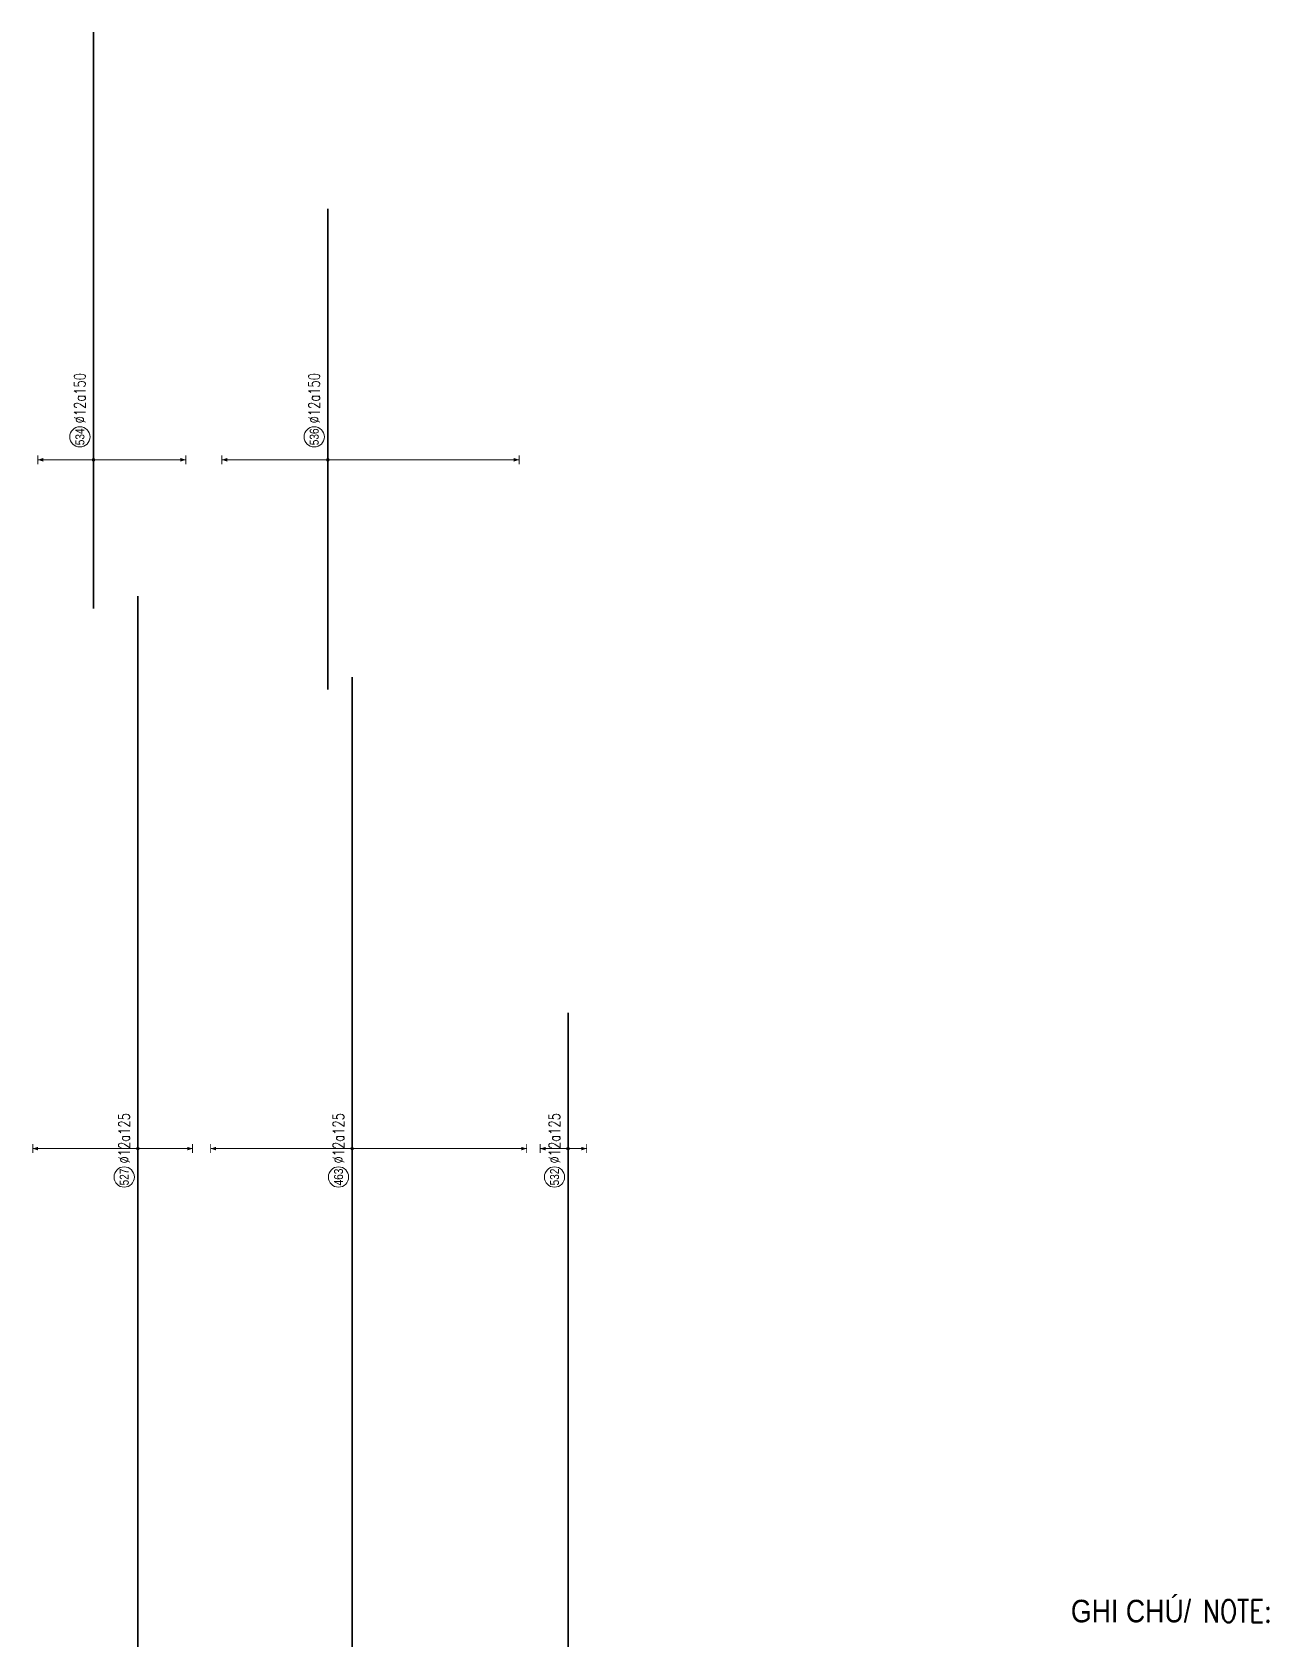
# Model space of a CAD drawing. Header units: millimetres. Extents: x -415354 to 883813, y -531490 to 486716.
# Drawn here: x 526653 to 581556, y -247170 to -175492 of the extents above; entities that cross this region are included whole.
import ezdxf
from ezdxf.enums import TextEntityAlignment as Align

# ---------------------------------------------------------------- set-up
doc = ezdxf.new("R2010")
doc.units = ezdxf.units.MM
doc.header["$MEASUREMENT"] = 0
for name, color, linetype, lineweight in [('NDC_S_DIM', 1, 'Continuous', 15), ('NDC_S_ENG TEXT', 2, 'Continuous', 20), ('NDC_S_REBAR', 4, 'Continuous', 35), ('NDC_S_VN TEXT', 7, 'Continuous', 20)]:
    doc.layers.add(name, color=color, linetype=linetype, lineweight=lineweight)
doc.styles.add('ARIAL', font='arial.ttf', dxfattribs={"width": 0.8})
doc.styles.add('NDC_EN TXT', font='romans.shx', dxfattribs={"width": 0.8})
doc.styles.add('NDC_VIE TXT', font='arial.ttf', dxfattribs={"width": 0.8})

# ---------------------------------------------------------------- blocks, each defined once
blk = doc.blocks.new('*U1207')
h = blk.add_hatch(color=6)
edge = h.paths.add_edge_path()
edge.add_arc((-2.99, 0), 0.3, 0, 360)
at = {"layer": 'NDC_S_DIM', "color": 8}
for q in [(-2.99, 12.33), (-2.99, -20.53)]:
    blk.add_line((-2.99, 0), q, dxfattribs=at)
for points in [[(-3.99, 12.33, 0.2, 0.2, 0), (-1.99, 12.33, 0, 0, 0)], [(-3.99, -20.53, 0.2, 0.2, 0), (-1.99, -20.53, 0, 0, 0)]]:
    blk.add_lwpolyline(points, format="xyseb", dxfattribs=at)
at = {"layer": 'NDC_S_DIM'}
blk.add_circle((2.1, 3), 2.25, dxfattribs=at)
at = {"layer": 'NDC_S_DIM', "color": 6}
blk.add_circle((-2.99, 0), 0.3, dxfattribs=at)
at = {"layer": 'NDC_S_DIM', "color": 8}
for points in [[(-3.39, 11.13), (-2.99, 12.33), (-2.59, 11.13)], [(-3.39, -19.33), (-2.99, -20.53), (-2.59, -19.33)]]:
    blk.add_solid(points, dxfattribs=at)
at = {"layer": 'NDC_S_REBAR'}
for p, q in [((0, 0), (-35.98, 0)), ((-35.98, 0), (-35.98, 0)), ((0, 0), (91.91, 0)), ((91.91, 0), (91.91, 0)), ((91.91, 0), (91.91, 0)), ((-35.98, 0), (-35.98, 0))]:
    blk.add_line(p, q, dxfattribs=at)
at = {"layer": 'NDC_S_VN TEXT', "style": 'ARIAL', "width": 0.8}
blk.add_attdef('KHT', text='', height=2, dxfattribs=at).set_placement((2.1, 3), align=Align.MIDDLE_CENTER)
at = {"layer": 'NDC_S_VN TEXT', "color": 3, "style": 'NDC_EN TXT', "width": 0.75}
blk.add_attdef('DKT', (5.1, 1.75), '', height=2.5, dxfattribs=at)
blk = doc.blocks.new('*U1206')
h = blk.add_hatch(color=6)
edge = h.paths.add_edge_path()
edge.add_arc((-2.99, 0), 0.3, 0, 360)
at = {"layer": 'NDC_S_DIM', "color": 8}
for q in [(-2.99, 23.49), (-2.99, -42.51)]:
    blk.add_line((-2.99, 0), q, dxfattribs=at)
for points in [[(-3.99, 23.49, 0.2, 0.2, 0), (-1.99, 23.49, 0, 0, 0)], [(-3.99, -42.51, 0.2, 0.2, 0), (-1.99, -42.51, 0, 0, 0)]]:
    blk.add_lwpolyline(points, format="xyseb", dxfattribs=at)
at = {"layer": 'NDC_S_DIM'}
blk.add_circle((2.1, 3), 2.25, dxfattribs=at)
at = {"layer": 'NDC_S_DIM', "color": 6}
blk.add_circle((-2.99, 0), 0.3, dxfattribs=at)
at = {"layer": 'NDC_S_DIM', "color": 8}
for points in [[(-3.39, 22.29), (-2.99, 23.49), (-2.59, 22.29)], [(-3.39, -41.31), (-2.99, -42.51), (-2.59, -41.31)]]:
    blk.add_solid(points, dxfattribs=at)
at = {"layer": 'NDC_S_REBAR'}
for p, q in [((0, 0), (-53.98, 0)), ((-53.98, 0), (-53.98, 0)), ((0, 0), (52.72, 0)), ((52.72, 0), (52.72, 0)), ((52.72, 0), (52.72, 0)), ((-53.98, 0), (-53.98, 0))]:
    blk.add_line(p, q, dxfattribs=at)
at = {"layer": 'NDC_S_VN TEXT', "style": 'ARIAL', "width": 0.8}
blk.add_attdef('KHT', text='', height=2, dxfattribs=at).set_placement((2.1, 3), align=Align.MIDDLE_CENTER)
at = {"layer": 'NDC_S_VN TEXT', "color": 3, "style": 'NDC_EN TXT', "width": 0.75}
blk.add_attdef('DKT', (5.1, 1.75), '', height=2.5, dxfattribs=at)
blk = doc.blocks.new('*U1172')
h = blk.add_hatch(color=6)
edge = h.paths.add_edge_path()
edge.add_arc((-2.99, 0), 0.3, 0, 360)
at = {"layer": 'NDC_S_DIM', "color": 8}
for q in [(-2.99, 31.39), (-2.99, -38.77)]:
    blk.add_line((-2.99, 0), q, dxfattribs=at)
for points in [[(-3.99, 31.39, 0.2, 0.2, 0), (-1.99, 31.39, 0, 0, 0)], [(-3.99, -38.77, 0.2, 0.2, 0), (-1.99, -38.77, 0, 0, 0)]]:
    blk.add_lwpolyline(points, format="xyseb", dxfattribs=at)
at = {"layer": 'NDC_S_DIM'}
blk.add_circle((-9.29, 3), 2.25, dxfattribs=at)
at = {"layer": 'NDC_S_DIM', "color": 6}
blk.add_circle((-2.99, 0), 0.3, dxfattribs=at)
at = {"layer": 'NDC_S_DIM', "color": 8}
for points in [[(-3.39, 30.19), (-2.99, 31.39), (-2.59, 30.19)], [(-3.39, -37.57), (-2.99, -38.77), (-2.59, -37.57)]]:
    blk.add_solid(points, dxfattribs=at)
at = {"layer": 'NDC_S_REBAR'}
for p, q in [((0, 0), (-113.56, 0)), ((-113.56, 0), (-113.56, 0)), ((0, 0), (101.64, 0)), ((101.64, 0), (101.64, 0)), ((101.64, 0), (101.64, 0)), ((-113.56, 0), (-113.56, 0))]:
    blk.add_line(p, q, dxfattribs=at)
at = {"layer": 'NDC_S_VN TEXT', "style": 'ARIAL', "width": 0.8}
blk.add_attdef('KHT', text='', height=2, dxfattribs=at).set_placement((-9.29, 3), align=Align.MIDDLE_CENTER)
at = {"layer": 'NDC_S_VN TEXT', "color": 3, "style": 'NDC_EN TXT', "width": 0.75}
blk.add_attdef('DKT', (-6.29, 1.75), '', height=2.5, dxfattribs=at)
blk = doc.blocks.new('*U1171')
h = blk.add_hatch(color=6)
edge = h.paths.add_edge_path()
edge.add_arc((-2.99, 0), 0.3, 0, 360)
at = {"layer": 'NDC_S_DIM', "color": 8}
for q in [(-2.99, 6.18), (-2.99, -4.15)]:
    blk.add_line((-2.99, 0), q, dxfattribs=at)
for points in [[(-3.99, 6.18, 0.2, 0.2, 0), (-1.99, 6.18, 0, 0, 0)], [(-3.99, -4.15, 0.2, 0.2, 0), (-1.99, -4.15, 0, 0, 0)]]:
    blk.add_lwpolyline(points, format="xyseb", dxfattribs=at)
at = {"layer": 'NDC_S_DIM'}
blk.add_circle((-9.29, 3), 2.25, dxfattribs=at)
at = {"layer": 'NDC_S_DIM', "color": 6}
blk.add_circle((-2.99, 0), 0.3, dxfattribs=at)
at = {"layer": 'NDC_S_DIM', "color": 8}
for points in [[(-3.39, 4.98), (-2.99, 6.18), (-2.59, 4.98)], [(-3.39, -2.95), (-2.99, -4.15), (-2.59, -2.95)]]:
    blk.add_solid(points, dxfattribs=at)
at = {"layer": 'NDC_S_REBAR'}
for p, q in [((0, 0), (-113.56, 0)), ((-113.56, 0), (-113.56, 0)), ((0, 0), (27.14, 0)), ((27.14, 0), (27.14, 0)), ((27.14, 0), (27.14, 0)), ((-113.56, 0), (-113.56, 0))]:
    blk.add_line(p, q, dxfattribs=at)
at = {"layer": 'NDC_S_VN TEXT', "style": 'ARIAL', "width": 0.8}
blk.add_attdef('KHT', text='', height=2, dxfattribs=at).set_placement((-9.29, 3), align=Align.MIDDLE_CENTER)
at = {"layer": 'NDC_S_VN TEXT', "color": 3, "style": 'NDC_EN TXT', "width": 0.75}
blk.add_attdef('DKT', (-6.29, 1.75), '', height=2.5, dxfattribs=at)
blk = doc.blocks.new('*U1170')
h = blk.add_hatch(color=6)
edge = h.paths.add_edge_path()
edge.add_arc((-2.99, 0), 0.3, 0, 360)
at = {"layer": 'NDC_S_DIM', "color": 8}
for q in [(-2.99, 23.32), (-2.99, -12.18)]:
    blk.add_line((-2.99, 0), q, dxfattribs=at)
for points in [[(-3.99, 23.32, 0.2, 0.2, 0), (-1.99, 23.32, 0, 0, 0)], [(-3.99, -12.18, 0.2, 0.2, 0), (-1.99, -12.18, 0, 0, 0)]]:
    blk.add_lwpolyline(points, format="xyseb", dxfattribs=at)
at = {"layer": 'NDC_S_DIM'}
blk.add_circle((-9.29, 3), 2.25, dxfattribs=at)
at = {"layer": 'NDC_S_DIM', "color": 6}
blk.add_circle((-2.99, 0), 0.3, dxfattribs=at)
at = {"layer": 'NDC_S_DIM', "color": 8}
for points in [[(-3.39, 22.12), (-2.99, 23.32), (-2.59, 22.12)], [(-3.39, -10.98), (-2.99, -12.18), (-2.59, -10.98)]]:
    blk.add_solid(points, dxfattribs=at)
at = {"layer": 'NDC_S_REBAR'}
for p, q in [((0, 0), (-113.56, 0)), ((-113.56, 0), (-113.56, 0)), ((0, 0), (119.64, 0)), ((119.64, 0), (119.64, 0)), ((119.64, 0), (119.64, 0)), ((-113.56, 0), (-113.56, 0))]:
    blk.add_line(p, q, dxfattribs=at)
at = {"layer": 'NDC_S_VN TEXT', "style": 'ARIAL', "width": 0.8}
blk.add_attdef('KHT', text='', height=2, dxfattribs=at).set_placement((-9.29, 3), align=Align.MIDDLE_CENTER)
at = {"layer": 'NDC_S_VN TEXT', "color": 3, "style": 'NDC_EN TXT', "width": 0.75}
blk.add_attdef('DKT', (-6.29, 1.75), '', height=2.5, dxfattribs=at)

msp = doc.modelspace()

# ---------------------------------------------------------------- block references
at = {"xscale": 200, "yscale": 200, "zscale": 200, "rotation": 90}
for name, p, values in [('*U1207', (529366.6, -193873.5), {'KHT': '534', 'DKT': '%%C12a150'}), ('*U1206', (539771.4, -193873.5), {'KHT': '536', 'DKT': '%%C12a150'}), ('*U1170', (531335.9, -224457.5), {'KHT': '527', 'DKT': '%%C12a125'}), ('*U1172', (540851.2, -224457.5), {'KHT': '463', 'DKT': '%%C12a125'}), ('*U1171', (550441.8, -224457.5), {'KHT': '532', 'DKT': '%%C12a125'})]:
    msp.add_blockref(name, p, dxfattribs=at).add_auto_attribs(values)

# ---------------------------------------------------------------- texts
at = {"layer": 'NDC_S_ENG TEXT', "insert": (578641.8, -245087.9), "char_height": 1000, "attachment_point": 1, "line_spacing_factor": 0.7, "style": 'NDC_EN TXT'}
msp.add_mtext_dynamic_manual_height_columns('NOTE:', width=14868.7, gutter_width=13.3, heights=[0], dxfattribs=at)
at = {"layer": 'NDC_S_VN TEXT', "style": 'NDC_VIE TXT', "width": 0.85}
msp.add_text('GHI CHÚ/', height=1000, dxfattribs=at).set_placement((572770.6, -245087.9), align=Align.TOP_LEFT)

doc.saveas('drawing.dxf')
